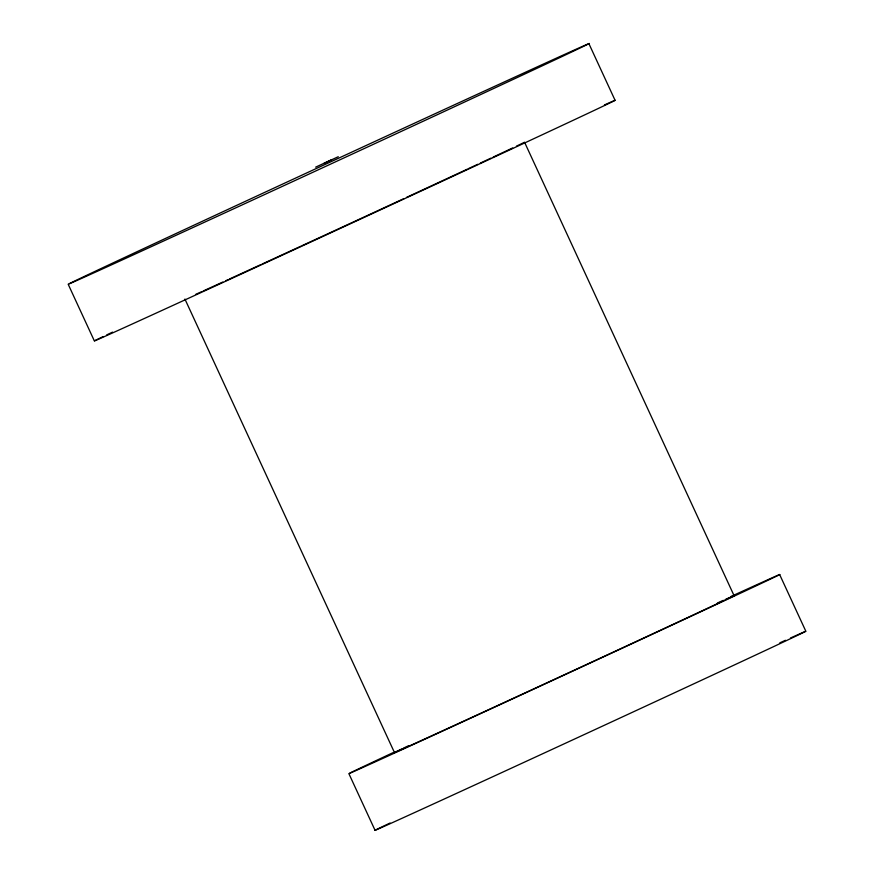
<?xml version="1.0" encoding="UTF-8"?>
<svg xmlns="http://www.w3.org/2000/svg" width="874" height="874" viewBox="0 0 874 874"><rect width="100%" height="100%" fill="white"/><g stroke="black" fill="none" stroke-linecap="round" stroke-linejoin="round"><path stroke-width="1.31" d="M323.992 163.351L330.995 160.018M315.634 167.153L338.271 156.719M588.923 43.7A287.229 1.005 -24.8 0 1 186.501 230.507A287.229 1.005 -24.8 0 1 210.197 217.648A287.229 1.005 -24.8 0 1 588.923 43.7L615.11 100.379M779.652 574.568L805.839 631.246M734.073 595.664L524.542 142.211A187.32 0.655 -24.8 0 1 516.447 146.133M184.917 299.061L394.447 752.514M348.868 773.621L375.055 830.3M68.161 284.203L94.348 340.893M512.677 147.925A187.32 0.655 -24.8 0 1 493.187 157.08M491.002 158.107A187.32 0.655 -24.8 0 1 480.318 163.088M477.772 164.279A187.32 0.655 -24.8 0 1 468.497 168.606M467.404 169.119A187.32 0.655 -24.8 0 1 406.486 197.404M403.974 198.573A187.32 0.655 -24.8 0 1 302.164 245.605M300.896 246.195A187.32 0.655 -24.8 0 1 262.102 264.046M260.78 264.647A187.32 0.655 -24.8 0 1 229.403 279.035M228.343 279.516A187.32 0.655 -24.8 0 1 225.568 280.783M222.859 282.018A187.32 0.655 -24.8 0 1 203.205 290.976M201.577 291.719A187.32 0.655 -24.8 0 1 195.71 294.363M730.598 597.084A187.32 0.655 -24.8 0 1 555.34 678.934A187.32 0.655 -24.8 0 1 402.543 748.592M403.417 748.177A187.32 0.655 -24.8 0 1 408.453 745.795M717.412 603.016A187.32 0.655 -24.8 0 1 723.279 600.362M725.77 599.236A187.32 0.655 -24.8 0 1 729.79 597.445M604.447 104.935A287.229 1.005 -24.8 0 1 357.958 220.248A287.229 1.005 -24.8 0 1 103.23 336.556M106.759 334.873A287.229 1.005 -24.8 0 1 112.538 332.131M731.09 596.429A237.28 0.83 -24.8 0 1 713.064 605.999A237.28 0.83 -24.8 0 1 420.569 741.163A237.28 0.83 -24.8 0 1 393.103 752.623M790.467 638.02A237.28 0.83 -24.8 0 1 590.9 731.483A237.28 0.83 -24.8 0 1 390.099 823.013M779.805 642.849A237.28 0.83 -24.8 0 1 785.453 640.281"/></g></svg>
